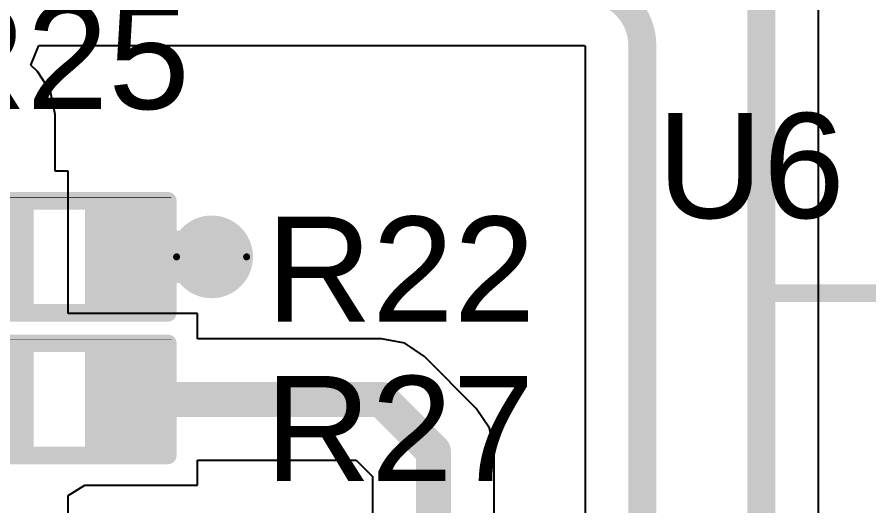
# Model space of a CAD drawing. Header units: inches. Extents: x -46 to 312, y 0 to 111.
# Drawn here: x -29.97 to -23.79, y 23.55 to 27.1 of the extents above; entities that cross this region are included whole.
import ezdxf

# ---------------------------------------------------------------- set-up
doc = ezdxf.new("R2010")
doc.units = ezdxf.units.IN
for name, color, linetype in [('Bottom Layer', 5, 'Continuous'), ('Drill Drawing', 1, 'Continuous'), ('Top Layer', 1, 'Continuous'), ('Top Overlay', 2, 'Continuous'), ('Top Paste', 8, 'Continuous'), ('Top Solder', 216, 'Continuous'), ('Via Holes', 16, 'Continuous')]:
    doc.layers.add(name, color=color, linetype=linetype)
doc.styles.add('Arial', font='', dxfattribs={"height": 0.2})
doc.styles.get('Arial').set_extended_font_data('Arial')

# ---------------------------------------------------------------- blocks, each defined once
blk = doc.blocks.new('SOT__223_1')
at = {"layer": 'Top Overlay'}
for points in [[(-3.302, 1.8034, 0.127, 0.127, 0), (3.302, 1.8034, 0.127, 0.127, 0)], [(-3.302, -1.8288, 0.127, 0.127, 0), (-3.302, 1.8034, 0.127, 0.127, 0)]]:
    blk.add_lwpolyline(points, format="xyseb", dxfattribs=at)
blk.add_lwpolyline([(-3.3338, 1.8034, 0.0635, 0.0635, 1), (-3.2702, 1.8034, 0.0635, 0.0635, 1)], format="xyseb", close=True, dxfattribs=at)
blk.add_lwpolyline([(-3.3338, 1.8034, 0.0635, 0.0635, 1), (-3.2702, 1.8034, 0.0635, 0.0635, 1)], format="xyseb", close=True, dxfattribs=at)
blk = doc.blocks.new('R___0402_28')
at = {"layer": 'Top Layer'}
for points in [[(-0.6985, -0.3175), (-0.6985, 0.3175), (-0.2413, 0.3175), (-0.2413, -0.3175)], [(0.2413, -0.3175), (0.2413, 0.3175), (0.6985, 0.3175), (0.6985, -0.3175)]]:
    blk.add_hatch(color=1, dxfattribs=at).paths.add_polyline_path(points)
at = {"layer": 'Top Paste'}
for points in [[(-0.6985, -0.3175), (-0.6985, 0.3175), (-0.2413, 0.3175), (-0.2413, -0.3175)], [(0.2413, -0.3175), (0.2413, 0.3175), (0.6985, 0.3175), (0.6985, -0.3175)]]:
    blk.add_hatch(color=8, dxfattribs=at).paths.add_polyline_path(points)
at = {"layer": 'Top Solder'}
for points in [[(-0.7535, -0.3725), (-0.7535, 0.3725), (-0.1863, 0.3725), (-0.1863, -0.3725)], [(0.1863, -0.3725), (0.1863, 0.3725), (0.7535, 0.3725), (0.7535, -0.3725)]]:
    blk.add_hatch(color=216, dxfattribs=at).paths.add_polyline_path(points)
at = {"layer": 'Top Overlay'}
for points in [[(-0.7874, 0.4064, 0.127, 0.127, 0), (-0.7874, -0.4064, 0.127, 0.127, 0)], [(0.7874, 0.4064, 0.127, 0.127, 0), (-0.7874, 0.4064, 0.127, 0.127, 0)], [(0.7874, 0.4064, 0.127, 0.127, 0), (0.7874, -0.4064, 0.127, 0.127, 0)], [(0.7874, -0.4064, 0.127, 0.127, 0), (-0.7874, -0.4064, 0.127, 0.127, 0)], [(0.8128, -0.4318, 0.00323, 0.00323, 0), (-0.8128, -0.4318, 0.00323, 0.00323, 0)]]:
    blk.add_lwpolyline(points, format="xyseb", dxfattribs=at)
for points in [[(-0.8191, 0.4064, 0.0635, 0.0635, 1), (-0.7556, 0.4064, 0.0635, 0.0635, 1)], [(-0.8191, 0.4064, 0.0635, 0.0635, 1), (-0.7556, 0.4064, 0.0635, 0.0635, 1)], [(0.7556, 0.4064, 0.0635, 0.0635, 1), (0.8191, 0.4064, 0.0635, 0.0635, 1)], [(0.7556, 0.4064, 0.0635, 0.0635, 1), (0.8191, 0.4064, 0.0635, 0.0635, 1)], [(-0.8191, -0.4064, 0.0635, 0.0635, 1), (-0.7556, -0.4064, 0.0635, 0.0635, 1)], [(-0.8191, -0.4064, 0.0635, 0.0635, 1), (-0.7556, -0.4064, 0.0635, 0.0635, 1)], [(0.7556, -0.4064, 0.0635, 0.0635, 1), (0.8191, -0.4064, 0.0635, 0.0635, 1)], [(0.7556, -0.4064, 0.0635, 0.0635, 1), (0.8191, -0.4064, 0.0635, 0.0635, 1)], [(-0.8136, -0.4318, 0.00161, 0.00161, 1), (-0.812, -0.4318, 0.00161, 0.00161, 1)], [(0.812, -0.4318, 0.00161, 0.00161, 1), (0.8136, -0.4318, 0.00161, 0.00161, 1)]]:
    blk.add_lwpolyline(points, format="xyseb", close=True, dxfattribs=at)
blk = doc.blocks.new('R___0402_29')
at = {"layer": 'Top Layer'}
for points in [[(-0.6985, -0.3175), (-0.6985, 0.3175), (-0.2413, 0.3175), (-0.2413, -0.3175)], [(0.2413, -0.3175), (0.2413, 0.3175), (0.6985, 0.3175), (0.6985, -0.3175)]]:
    blk.add_hatch(color=1, dxfattribs=at).paths.add_polyline_path(points)
at = {"layer": 'Top Paste'}
for points in [[(-0.6985, -0.3175), (-0.6985, 0.3175), (-0.2413, 0.3175), (-0.2413, -0.3175)], [(0.2413, -0.3175), (0.2413, 0.3175), (0.6985, 0.3175), (0.6985, -0.3175)]]:
    blk.add_hatch(color=8, dxfattribs=at).paths.add_polyline_path(points)
at = {"layer": 'Top Solder'}
for points in [[(-0.7535, -0.3725), (-0.7535, 0.3725), (-0.1863, 0.3725), (-0.1863, -0.3725)], [(0.1863, -0.3725), (0.1863, 0.3725), (0.7535, 0.3725), (0.7535, -0.3725)]]:
    blk.add_hatch(color=216, dxfattribs=at).paths.add_polyline_path(points)
at = {"layer": 'Top Overlay'}
for points in [[(-0.7874, 0.4064, 0.127, 0.127, 0), (-0.7874, -0.4064, 0.127, 0.127, 0)], [(0.7874, 0.4064, 0.127, 0.127, 0), (-0.7874, 0.4064, 0.127, 0.127, 0)], [(0.7874, 0.4064, 0.127, 0.127, 0), (0.7874, -0.4064, 0.127, 0.127, 0)], [(0.7874, -0.4064, 0.127, 0.127, 0), (-0.7874, -0.4064, 0.127, 0.127, 0)], [(0.8128, -0.4318, 0.00323, 0.00323, 0), (-0.8128, -0.4318, 0.00323, 0.00323, 0)]]:
    blk.add_lwpolyline(points, format="xyseb", dxfattribs=at)
for points in [[(-0.8191, 0.4064, 0.0635, 0.0635, 1), (-0.7556, 0.4064, 0.0635, 0.0635, 1)], [(-0.8191, 0.4064, 0.0635, 0.0635, 1), (-0.7556, 0.4064, 0.0635, 0.0635, 1)], [(0.7556, 0.4064, 0.0635, 0.0635, 1), (0.8191, 0.4064, 0.0635, 0.0635, 1)], [(0.7556, 0.4064, 0.0635, 0.0635, 1), (0.8191, 0.4064, 0.0635, 0.0635, 1)], [(-0.8191, -0.4064, 0.0635, 0.0635, 1), (-0.7556, -0.4064, 0.0635, 0.0635, 1)], [(-0.8191, -0.4064, 0.0635, 0.0635, 1), (-0.7556, -0.4064, 0.0635, 0.0635, 1)], [(0.7556, -0.4064, 0.0635, 0.0635, 1), (0.8191, -0.4064, 0.0635, 0.0635, 1)], [(0.7556, -0.4064, 0.0635, 0.0635, 1), (0.8191, -0.4064, 0.0635, 0.0635, 1)], [(-0.8136, -0.4318, 0.00161, 0.00161, 1), (-0.812, -0.4318, 0.00161, 0.00161, 1)], [(0.812, -0.4318, 0.00161, 0.00161, 1), (0.8136, -0.4318, 0.00161, 0.00161, 1)]]:
    blk.add_lwpolyline(points, format="xyseb", close=True, dxfattribs=at)

msp = doc.modelspace()

# ---------------------------------------------------------------- hatches: boundary and pattern name
at = {"layer": 'Bottom Layer'}
h = msp.add_hatch(color=5, dxfattribs=at)
edge = h.paths.add_edge_path()
edge.add_arc((-28.5569, 25.3585), 0.3, 0, 360)
at = {"layer": 'Top Layer'}
h = msp.add_hatch(color=1, dxfattribs=at)
edge = h.paths.add_edge_path()
edge.add_arc((-28.5569, 25.3585), 0.3, 0, 360)
at = {"layer": 'Via Holes'}
h = msp.add_hatch(color=7, dxfattribs=at)
edge = h.paths.add_edge_path()
edge.add_arc((-28.5569, 25.3585), 0.15, 0, 360)

# ---------------------------------------------------------------- linework, layer by layer
at = {"layer": 'Drill Drawing'}
for points in [[(-28.3029, 25.3585, 0.0508, 0.0508, 1), (-28.8109, 25.3585, 0.0508, 0.0508, 1)], [(-28.8236, 25.3585, 0.0254, 0.0254, 1), (-28.7982, 25.3585, 0.0254, 0.0254, 1)], [(-28.3156, 25.3585, 0.0254, 0.0254, 1), (-28.2902, 25.3585, 0.0254, 0.0254, 1)]]:
    msp.add_lwpolyline(points, format="xyseb", close=True, dxfattribs=at)
at = {"layer": 'Top Layer'}
for p, q in [((-24.1546, 22.902), (-24.1546, 27.5029)), ((-29.8683, 26.7498), (-29.81, 26.8906)), ((-29.81, 26.8906), (-25.8523, 26.8906)), ((-25.8523, 26.8906), (-25.8509, 26.8871)), ((-25.8509, 26.8871), (-25.8473, 26.8856)), ((-25.8473, 26.8856), (-25.8473, 22.8788)), ((-29.8204, 26.7019), (-29.8683, 26.7498)), ((-29.725, 26.5591), (-29.8204, 26.7019)), ((-29.6915, 26.3906), (-29.725, 26.5591)), ((-29.6915, 25.9808), (-29.6915, 26.3906)), ((-29.5983, 25.9808), (-29.6915, 25.9808)), ((-29.5983, 24.947), (-29.5983, 25.9808)), ((-28.6585, 24.947), (-29.5983, 24.947)), ((-28.6585, 24.7649), (-28.6585, 24.947)), ((-27.3251, 24.7649), (-28.6585, 24.7649)), ((-27.1566, 24.7314), (-27.3251, 24.7649)), ((-27.0138, 24.636), (-27.1566, 24.7314)), ((-26.6374, 24.2596), (-27.0138, 24.636)), ((-26.542, 24.1167), (-26.6374, 24.2596)), ((-26.5084, 23.9483), (-26.542, 24.1167)), ((-26.5084, 22.4228), (-26.5084, 23.9483)), ((-28.6585, 23.7024), (-28.6585, 23.8844)), ((-28.6585, 23.8844), (-27.5075, 23.8844)), ((-27.5075, 23.8844), (-27.389, 23.7659)), ((-27.389, 23.7659), (-27.389, 22.4228)), ((-29.5983, 23.628), (-29.4768, 23.7024)), ((-29.4768, 23.7024), (-28.6585, 23.7024)), ((-29.5983, 22.4053), (-29.5983, 23.628))]:
    msp.add_line(p, q, dxfattribs=at)
for points in [[(-24.569, 22.4611, 0.2032, 0.2032, 0), (-24.569, 27.5029, 0.2032, 0.2032, 0)], [(-25.847, 27.305, 0.2032, 0.2032, -0.414214), (-25.433, 26.891, 0.2032, 0.2032, 0)], [(-25.433, 22.4378, 0.2032, 0.2032, 0), (-25.433, 26.891, 0.2032, 0.2032, 0)], [(-29.1919, 25.3585, 0.381, 0.381, 0), (-28.5569, 25.3585, 0.381, 0.381, 0)], [(-29.1919, 24.3247, 0.254, 0.254, 0), (-27.3251, 24.3247, 0.254, 0.254, 0)], [(-27.3251, 24.3247, 0.254, 0.254, 0), (-26.9487, 23.9483, 0.254, 0.254, 0)], [(-26.9487, 21.7416, 0.254, 0.254, 0), (-26.9487, 23.9483, 0.254, 0.254, 0)]]:
    msp.add_lwpolyline(points, format="xyseb", dxfattribs=at)
for points in [[(-25.4838, 26.891, 0.1016, 0.1016, 1), (-25.3822, 26.891, 0.1016, 0.1016, 1)], [(-25.4838, 26.891, 0.1016, 0.1016, 1), (-25.3822, 26.891, 0.1016, 0.1016, 1)], [(-29.2872, 25.3585, 0.1905, 0.1905, 1), (-29.0967, 25.3585, 0.1905, 0.1905, 1)], [(-28.6522, 25.3585, 0.1905, 0.1905, 1), (-28.4617, 25.3585, 0.1905, 0.1905, 1)], [(-29.2554, 24.3247, 0.127, 0.127, 1), (-29.1284, 24.3247, 0.127, 0.127, 1)], [(-27.3886, 24.3247, 0.127, 0.127, 1), (-27.2616, 24.3247, 0.127, 0.127, 1)], [(-27.3886, 24.3247, 0.127, 0.127, 1), (-27.2616, 24.3247, 0.127, 0.127, 1)], [(-27.0122, 23.9483, 0.127, 0.127, 1), (-26.8852, 23.9483, 0.127, 0.127, 1)], [(-27.0122, 23.9483, 0.127, 0.127, 1), (-26.8852, 23.9483, 0.127, 0.127, 1)]]:
    msp.add_lwpolyline(points, format="xyseb", close=True, dxfattribs=at)

# ---------------------------------------------------------------- block references
msp.add_blockref('SOT__223_1', (-21.267, 23.2918))
at = {"rotation": 180}
for name, p in [('R___0402_28', (-29.6618, 25.3585)), ('R___0402_29', (-29.6618, 24.3247))]:
    msp.add_blockref(name, p, dxfattribs=at)

# ---------------------------------------------------------------- texts
at = {"layer": 'Top Overlay', "style": 'Arial'}
for s, p in [('R25', (-30.6672, 26.4308)), ('U6', (-25.3256, 25.6398)), ('R22', (-28.1618, 24.8883)), ('R27', (-28.1698, 23.7326))]:
    msp.add_text(s, height=0.762, dxfattribs=at).set_placement(p)

doc.saveas('drawing.dxf')
